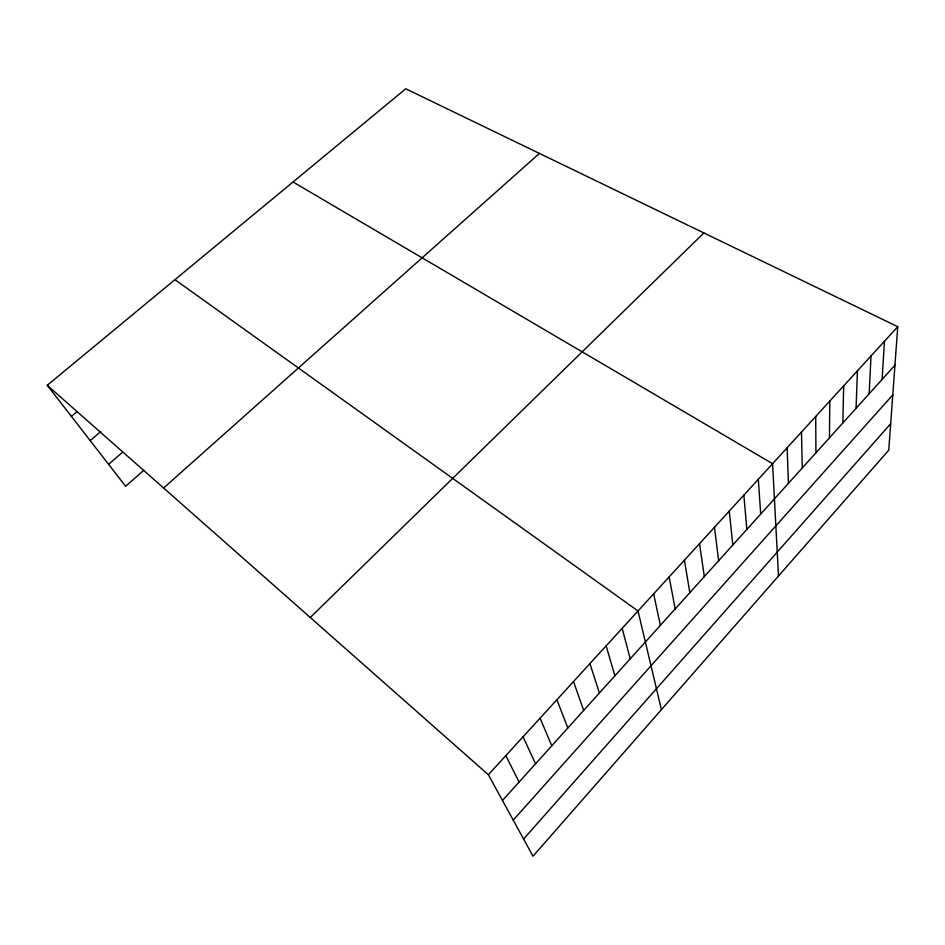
<?xml version="1.0" encoding="UTF-8"?>
<svg xmlns="http://www.w3.org/2000/svg" width="945" height="945" viewBox="0 0 945 945"><rect width="100%" height="100%" fill="white"/><g stroke="black" fill="none" stroke-linecap="round" stroke-linejoin="round"><path stroke-width="1.42" d="M829.45 437.83L829.781 401.093M842.834 422.982L843.672 385.879M856.075 408.299L857.422 370.842M869.164 393.77L871.018 355.958M882.122 379.394L884.461 341.251M897.75 326.698L888.761 450.163L532.992 856.229L488.376 774.746L47.25 385.288L405.736 88.771L897.75 326.698L488.376 774.746M523.589 839.054L890.686 423.726M513.23 820.142L892.789 394.88M502.468 800.486L894.95 365.172M310.267 617.51L703.86 232.942M163.603 488.01L539.406 153.409M143.853 470.232L125.626 486.262L47.25 385.288M108.616 464.349L121.893 452.82M90.188 440.618L100.737 431.593M71.383 416.379L76.817 411.796M293.033 181.995L772.585 463.7L778.491 576.013M174.955 279.661L638.017 610.978L661.417 709.648M505.823 755.657L519.1 782.035M523.058 736.793L535.531 763.808M540.079 718.153L551.774 745.794M556.9 699.749L567.827 727.993M573.509 681.569L583.703 710.392M589.928 663.603L599.378 692.992M606.147 645.848L614.888 675.805M622.176 628.307L630.22 658.795M653.668 593.838L660.354 625.366M669.143 576.911L675.179 608.934M684.428 560.172L689.826 592.68M699.548 543.635L704.32 576.615M714.491 527.275L718.649 560.716M729.256 511.115L732.824 544.993M743.857 495.133L746.845 529.448M758.303 479.328L760.713 514.056M787.126 447.776L788.413 483.332M801.502 432.042L802.246 467.999M815.724 416.473L815.925 452.832"/></g></svg>
